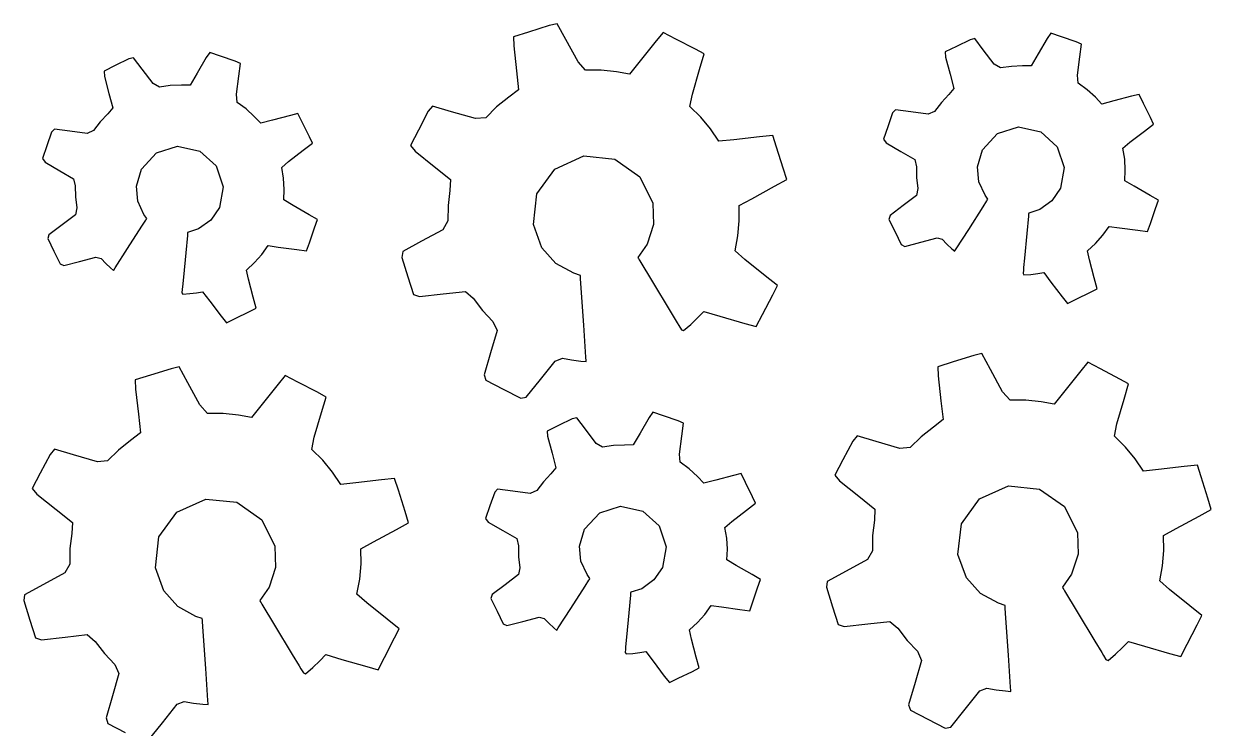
# Model space of a CAD drawing. Header units: metres. Extents: x 1466 to 1806, y 1326 to 1675.
# Drawn here: x 1677.7 to 1804, y 1520.7 to 1595.6 of the extents above; entities that cross this region are included whole.
import ezdxf

# ---------------------------------------------------------------- set-up
doc = ezdxf.new("R2010")
doc.units = ezdxf.units.M

msp = doc.modelspace()

# ---------------------------------------------------------------- linework, layer by layer
at = {"layer": 'COMPONENT0'}
for p, q in [((1733.63, 1595.43), (1731.43, 1594.74)), ((1734.48, 1595.63), (1733.63, 1595.43)), ((1735.4, 1593.94), (1734.48, 1595.63)), ((1731.43, 1594.74), (1729.82, 1594.23)), ((1729.82, 1594.23), (1729.85, 1593.27)), ((1745.76, 1594.7), (1745.01, 1593.8)), ((1747.11, 1594), (1745.76, 1594.7)), ((1749.18, 1592.92), (1747.11, 1594)), ((1778.89, 1594.04), (1778.39, 1593.92)), ((1779.8, 1592.84), (1778.89, 1594.04)), ((1786.59, 1594.07), (1785.63, 1592.41)), ((1786.98, 1594.63), (1786.59, 1594.07)), ((1788.13, 1594.24), (1786.98, 1594.63)), ((1789.69, 1593.7), (1788.13, 1594.24)), ((1729.85, 1593.27), (1730.14, 1590.61)), ((1736.7, 1591.57), (1735.4, 1593.94)), ((1745.01, 1593.8), (1743.31, 1591.67)), ((1750.11, 1592.42), (1749.18, 1592.92)), ((1776.94, 1593.22), (1775.75, 1592.63)), ((1778.39, 1593.92), (1776.94, 1593.22)), ((1780.95, 1591.33), (1779.8, 1592.84)), ((1790.26, 1593.45), (1789.69, 1593.7)), ((1790.07, 1592.09), (1790.26, 1593.45)), ((1688.93, 1591.88, 0), (1687.48, 1591.17, 0)), ((1689.43, 1592, 0), (1688.93, 1591.88, 0)), ((1690.35, 1590.79, 0), (1689.43, 1592, 0)), ((1697.13, 1592.02, 0), (1696.17, 1590.36, 0)), ((1697.52, 1592.58, 0), (1697.13, 1592.02, 0)), ((1698.67, 1592.19, 0), (1697.52, 1592.58, 0)), ((1700.23, 1591.65, 0), (1698.67, 1592.19, 0)), ((1700.8, 1591.4, 0), (1700.23, 1591.65, 0)), ((1737.49, 1590.67), (1736.7, 1591.57)), ((1743.31, 1591.67), (1742.17, 1590.25)), ((1749.63, 1590.77), (1750.11, 1592.42)), ((1775.75, 1592.63), (1775.78, 1592.08)), ((1775.78, 1592.08), (1776.26, 1590.26)), ((1785.63, 1592.41), (1784.9, 1591.15)), ((1789.81, 1590.17), (1790.07, 1592.09)), ((1687.48, 1591.17, 0), (1686.29, 1590.59, 0)), ((1686.29, 1590.59, 0), (1686.32, 1590.03, 0)), ((1691.49, 1589.28, 0), (1690.35, 1590.79, 0)), ((1696.17, 1590.36, 0), (1695.44, 1589.1, 0)), ((1700.62, 1590.04, 0), (1700.8, 1591.4, 0)), ((1730.14, 1590.61), (1730.36, 1588.6)), ((1739.15, 1590.67), (1737.49, 1590.67)), ((1740.79, 1590.5), (1739.15, 1590.67)), ((1742.17, 1590.25), (1740.79, 1590.5)), ((1748.86, 1588.14), (1749.63, 1590.77)), ((1776.26, 1590.26), (1776.67, 1588.73)), ((1781.63, 1590.92), (1780.95, 1591.33)), ((1782.79, 1591.09), (1781.63, 1590.92)), ((1783.97, 1591.13), (1782.79, 1591.09)), ((1784.9, 1591.15), (1783.97, 1591.13)), ((1686.32, 1590.03, 0), (1686.8, 1588.22, 0)), ((1692.17, 1588.87, 0), (1691.49, 1589.28, 0)), ((1693.33, 1589.04, 0), (1692.17, 1588.87, 0)), ((1694.51, 1589.09, 0), (1693.33, 1589.04, 0)), ((1695.44, 1589.1, 0), (1694.51, 1589.09, 0)), ((1700.36, 1588.12, 0), (1700.62, 1590.04, 0)), ((1789.89, 1589.31), (1789.81, 1590.17)), ((1790.85, 1588.61), (1789.89, 1589.31)), ((1686.8, 1588.22, 0), (1687.21, 1586.69, 0)), ((1700.43, 1587.26, 0), (1700.36, 1588.12, 0)), ((1729.33, 1587.81), (1728.04, 1586.78)), ((1730.36, 1588.6), (1729.33, 1587.81)), ((1748.59, 1586.83), (1748.86, 1588.14)), ((1776.14, 1588.09), (1775.34, 1587.24)), ((1776.67, 1588.73), (1776.14, 1588.09)), ((1791.72, 1587.81), (1790.85, 1588.61)), ((1792.41, 1587.08), (1791.72, 1587.81)), ((1795.56, 1587.92), (1793.67, 1587.41)), ((1796.37, 1588.11), (1795.56, 1587.92)), ((1796.85, 1587.14), (1796.37, 1588.11)), ((1687.21, 1586.69, 0), (1686.69, 1586.04, 0)), ((1701.39, 1586.56, 0), (1700.43, 1587.26, 0)), ((1702.26, 1585.76, 0), (1701.39, 1586.56, 0)), ((1721.21, 1586.87), (1720.75, 1586.32)), ((1723.24, 1586.27), (1721.21, 1586.87)), ((1728.04, 1586.78), (1726.88, 1585.63)), ((1749.75, 1585.69), (1748.59, 1586.83)), ((1770.47, 1586.46), (1770.16, 1586.15)), ((1772.1, 1586.24), (1770.47, 1586.46)), ((1775.34, 1587.24), (1774.62, 1586.3)), ((1793.67, 1587.41), (1792.41, 1587.08)), ((1797.58, 1585.64), (1796.85, 1587.14)), ((1685.88, 1585.19, 0), (1685.17, 1584.26, 0)), ((1686.69, 1586.04, 0), (1685.88, 1585.19, 0)), ((1702.95, 1585.03, 0), (1702.26, 1585.76, 0)), ((1704.21, 1585.37, 0), (1702.95, 1585.03, 0)), ((1706.1, 1585.87, 0), (1704.21, 1585.37, 0)), ((1706.91, 1586.07, 0), (1706.1, 1585.87, 0)), ((1707.39, 1585.09, 0), (1706.91, 1586.07, 0)), ((1720.75, 1586.32), (1719.71, 1584.32)), ((1725.78, 1585.53), (1723.24, 1586.27)), ((1726.88, 1585.63), (1725.78, 1585.53)), ((1750.8, 1584.43), (1749.75, 1585.69)), ((1770.16, 1586.15), (1769.65, 1584.67)), ((1773.93, 1585.99), (1772.1, 1586.24)), ((1774.62, 1586.3), (1773.93, 1585.99)), ((1797.9, 1584.95), (1797.58, 1585.64)), ((1680.7, 1584.1, 0), (1680.19, 1582.63, 0)), ((1681.01, 1584.41, 0), (1680.7, 1584.1, 0)), ((1682.64, 1584.19, 0), (1681.01, 1584.41, 0)), ((1684.47, 1583.95, 0), (1682.64, 1584.19, 0)), ((1685.17, 1584.26, 0), (1684.47, 1583.95, 0)), ((1708.13, 1583.59, 0), (1707.39, 1585.09, 0)), ((1719.71, 1584.32), (1718.86, 1582.68)), ((1751.67, 1583.12), (1750.8, 1584.43)), ((1769.65, 1584.67), (1769.19, 1583.33)), ((1779.71, 1582.21), (1781.32, 1583.93)), ((1781.32, 1583.93), (1783.54, 1584.64)), ((1783.54, 1584.64), (1785.92, 1584.13)), ((1785.92, 1584.13), (1787.67, 1582.54)), ((1795.37, 1583.02), (1796.93, 1584.21)), ((1796.93, 1584.21), (1797.9, 1584.95)), ((1680.19, 1582.63, 0), (1679.73, 1581.28, 0)), ((1707.47, 1582.16, 0), (1708.45, 1582.91, 0)), ((1708.45, 1582.91, 0), (1708.13, 1583.59, 0)), ((1718.86, 1582.68), (1719.36, 1582.08)), ((1753.26, 1583.29), (1751.67, 1583.12)), ((1756, 1583.6), (1753.26, 1583.29)), ((1757.41, 1583.75), (1756, 1583.6)), ((1757.8, 1582.5), (1757.41, 1583.75)), ((1769.19, 1583.33), (1769.47, 1582.95)), ((1769.47, 1582.95), (1771.04, 1582.04)), ((1794.65, 1582.38), (1795.37, 1583.02)), ((1690.26, 1580.16, 0), (1691.86, 1581.88, 0)), ((1691.86, 1581.88, 0), (1694.09, 1582.59, 0)), ((1694.09, 1582.59, 0), (1696.46, 1582.08, 0)), ((1696.46, 1582.08, 0), (1698.21, 1580.49, 0)), ((1705.91, 1580.97, 0), (1707.47, 1582.16, 0)), ((1719.36, 1582.08), (1721.4, 1580.45)), ((1734.24, 1580.17), (1737.33, 1581.56)), ((1737.33, 1581.56), (1740.61, 1581.22)), ((1758.51, 1580.25), (1757.8, 1582.5)), ((1771.04, 1582.04), (1772.51, 1581.19)), ((1779.18, 1580.39), (1779.71, 1582.21)), ((1787.67, 1582.54), (1788.41, 1580.33)), ((1794.84, 1581.23), (1794.65, 1582.38)), ((1679.73, 1581.28, 0), (1680.01, 1580.9, 0)), ((1680.01, 1580.9, 0), (1681.58, 1579.99, 0)), ((1689.72, 1578.34, 0), (1690.26, 1580.16, 0)), ((1698.21, 1580.49, 0), (1698.95, 1578.28, 0)), ((1705.19, 1580.33, 0), (1705.91, 1580.97, 0)), ((1705.38, 1579.18, 0), (1705.19, 1580.33, 0)), ((1721.4, 1580.45), (1723.12, 1579.07)), ((1732.33, 1577.53), (1734.24, 1580.17)), ((1740.61, 1581.22), (1743.27, 1579.35)), ((1758.89, 1579.05), (1758.51, 1580.25)), ((1772.51, 1581.19), (1772.68, 1580.41)), ((1772.68, 1580.41), (1772.7, 1579.25)), ((1779.33, 1578.81), (1779.18, 1580.39)), ((1788.41, 1580.33), (1788.01, 1578.13)), ((1794.9, 1580.05), (1794.84, 1581.23)), ((1681.58, 1579.99, 0), (1683.05, 1579.14, 0)), ((1683.05, 1579.14, 0), (1683.22, 1578.37, 0)), ((1705.45, 1578, 0), (1705.38, 1579.18, 0)), ((1723.12, 1579.07), (1723.07, 1577.9)), ((1743.27, 1579.35), (1744.65, 1576.55)), ((1757.59, 1578.34), (1758.89, 1579.05)), ((1772.7, 1579.25), (1772.85, 1578.1)), ((1794.85, 1578.92), (1794.9, 1580.05)), ((1795.84, 1578.35), (1794.85, 1578.92)), ((1683.22, 1578.37, 0), (1683.25, 1577.2, 0)), ((1689.87, 1576.76, 0), (1689.72, 1578.34, 0)), ((1698.95, 1578.28, 0), (1698.55, 1576.08, 0)), ((1705.39, 1576.88, 0), (1705.45, 1578, 0)), ((1723.07, 1577.9), (1722.87, 1576.29)), ((1755.17, 1577.01), (1757.59, 1578.34)), ((1772.85, 1578.1), (1772.69, 1577.36)), ((1779.99, 1577.39), (1779.33, 1578.81)), ((1788.01, 1578.13), (1787.09, 1576.78)), ((1797.55, 1577.36), (1795.84, 1578.35)), ((1683.25, 1577.2, 0), (1683.39, 1576.05, 0)), ((1690.53, 1575.34, 0), (1689.87, 1576.76, 0)), ((1706.38, 1576.3, 0), (1705.39, 1576.88, 0)), ((1708.09, 1575.31, 0), (1706.38, 1576.3, 0)), ((1731.95, 1574.26), (1732.33, 1577.53)), ((1744.65, 1576.55), (1744.73, 1574.28)), ((1753.82, 1576.27), (1755.17, 1577.01)), ((1772.69, 1577.36), (1771.28, 1576.28)), ((1779.77, 1576.14), (1780.17, 1576.77)), ((1780.29, 1576.96), (1779.99, 1577.39)), ((1780.17, 1576.77), (1780.22, 1576.86)), ((1780.22, 1576.86), (1780.29, 1576.96)), ((1787.09, 1576.78), (1785.8, 1575.86)), ((1798.43, 1576.85), (1797.55, 1577.36)), ((1798.12, 1575.96), (1798.43, 1576.85)), ((1683.23, 1575.31, 0), (1681.82, 1574.24, 0)), ((1683.39, 1576.05, 0), (1683.23, 1575.31, 0)), ((1690.83, 1574.91, 0), (1690.53, 1575.34, 0)), ((1698.55, 1576.08, 0), (1697.63, 1574.73, 0)), ((1708.97, 1574.8, 0), (1708.09, 1575.31, 0)), ((1722.87, 1576.29), (1722.84, 1574.64)), ((1753.85, 1574.67), (1753.82, 1576.27)), ((1769.88, 1575.22), (1769.75, 1574.81)), ((1771.28, 1576.28), (1769.88, 1575.22)), ((1778.25, 1573.75), (1779.77, 1576.14)), ((1784.6, 1575.15), (1784.42, 1573.3)), ((1784.61, 1575.27), (1784.6, 1575.15)), ((1784.62, 1575.38), (1784.61, 1575.27)), ((1784.63, 1575.47), (1784.62, 1575.38)), ((1785.8, 1575.86), (1784.63, 1575.47)), ((1797.57, 1574.36), (1798.12, 1575.96)), ((1681.82, 1574.24, 0), (1680.42, 1573.17, 0)), ((1688.79, 1571.71, 0), (1690.31, 1574.09, 0)), ((1690.31, 1574.09, 0), (1690.71, 1574.73, 0)), ((1690.71, 1574.73, 0), (1690.77, 1574.81, 0)), ((1690.77, 1574.81, 0), (1690.83, 1574.91, 0)), ((1696.34, 1573.81, 0), (1695.17, 1573.42, 0)), ((1697.63, 1574.73, 0), (1696.34, 1573.81, 0)), ((1708.12, 1572.32, 0), (1708.66, 1573.91, 0)), ((1708.66, 1573.91, 0), (1708.97, 1574.8, 0)), ((1722.84, 1574.64), (1722.32, 1573.71)), ((1732.86, 1571.78), (1731.95, 1574.26)), ((1744.73, 1574.28), (1744.05, 1572.17)), ((1753.71, 1573.05), (1753.85, 1574.67)), ((1769.75, 1574.81), (1770.41, 1573.47)), ((1792.51, 1573.13), (1793.18, 1574.07)), ((1793.18, 1574.07), (1794.27, 1573.92)), ((1794.27, 1573.92), (1796.23, 1573.65)), ((1797.28, 1573.51), (1797.57, 1574.36)), ((1680.42, 1573.17, 0), (1680.3, 1572.76, 0)), ((1680.3, 1572.76, 0), (1680.95, 1571.42, 0)), ((1695.14, 1573.11, 0), (1694.97, 1571.26, 0)), ((1695.15, 1573.22, 0), (1695.14, 1573.11, 0)), ((1695.16, 1573.34, 0), (1695.15, 1573.22, 0)), ((1695.17, 1573.42, 0), (1695.16, 1573.34, 0)), ((1722.32, 1573.71), (1720.06, 1572.48)), ((1753.4, 1571.46), (1753.71, 1573.05)), ((1770.41, 1573.47), (1771.07, 1572.12)), ((1773.14, 1572.38), (1774.88, 1572.85)), ((1774.88, 1572.85), (1775.43, 1572.7)), ((1775.43, 1572.7), (1775.92, 1572.17)), ((1776.93, 1571.69), (1778.25, 1573.75)), ((1784.42, 1573.3), (1784.18, 1570.7)), ((1791.74, 1572.25), (1792.51, 1573.13)), ((1796.23, 1573.65), (1797.28, 1573.51)), ((1680.95, 1571.42, 0), (1681.61, 1570.07, 0)), ((1687.47, 1569.64, 0), (1688.79, 1571.71, 0)), ((1694.97, 1571.26, 0), (1694.72, 1568.66, 0)), ((1703.05, 1571.08, 0), (1703.72, 1572.02, 0)), ((1703.72, 1572.02, 0), (1704.81, 1571.87, 0)), ((1704.81, 1571.87, 0), (1706.77, 1571.61, 0)), ((1706.77, 1571.61, 0), (1707.82, 1571.46, 0)), ((1707.82, 1571.46, 0), (1708.12, 1572.32, 0)), ((1718.05, 1571.38), (1717.96, 1570.76)), ((1720.06, 1572.48), (1718.05, 1571.38)), ((1734.34, 1570.12), (1732.86, 1571.78)), ((1744.05, 1572.17), (1743.05, 1570.76)), ((1754.44, 1570.53), (1753.4, 1571.46)), ((1771.07, 1572.12), (1771.46, 1571.94)), ((1771.46, 1571.94), (1773.14, 1572.38)), ((1775.92, 1572.17), (1776.44, 1571.68)), ((1776.44, 1571.68), (1776.76, 1571.42)), ((1776.76, 1571.42), (1776.78, 1571.45)), ((1776.78, 1571.45), (1776.93, 1571.69)), ((1790.89, 1571.47), (1791.74, 1572.25)), ((1791.09, 1570.49), (1790.89, 1571.47)), ((1681.61, 1570.07, 0), (1682, 1569.89, 0)), ((1682, 1569.89, 0), (1683.68, 1570.34, 0)), ((1683.68, 1570.34, 0), (1685.42, 1570.8, 0)), ((1685.42, 1570.8, 0), (1685.98, 1570.65, 0)), ((1685.98, 1570.65, 0), (1686.46, 1570.13, 0)), ((1686.46, 1570.13, 0), (1686.98, 1569.64, 0)), ((1701.43, 1569.42, 0), (1702.28, 1570.21, 0)), ((1702.28, 1570.21, 0), (1703.05, 1571.08, 0)), ((1717.96, 1570.76), (1718.61, 1568.69)), ((1736.26, 1569.08), (1734.34, 1570.12)), ((1743.05, 1570.76), (1743.11, 1570.66)), ((1743.11, 1570.66), (1743.2, 1570.52)), ((1743.2, 1570.52), (1743.28, 1570.39)), ((1743.28, 1570.39), (1744.62, 1568.16)), ((1756.6, 1568.8), (1754.44, 1570.53)), ((1784.18, 1570.7), (1784.09, 1569.69)), ((1791.6, 1568.58), (1791.09, 1570.49)), ((1686.98, 1569.64, 0), (1687.3, 1569.37, 0)), ((1687.3, 1569.37, 0), (1687.32, 1569.4, 0)), ((1687.32, 1569.4, 0), (1687.47, 1569.64, 0)), ((1701.63, 1568.45, 0), (1701.43, 1569.42, 0)), ((1736.95, 1568.84), (1736.26, 1569.08)), ((1736.96, 1568.67), (1736.95, 1568.84)), ((1757.9, 1567.76), (1756.6, 1568.8)), ((1784.06, 1569.43), (1784.03, 1569.06)), ((1784.03, 1569.06), (1784.13, 1568.91)), ((1784.09, 1569.69), (1784.06, 1569.43)), ((1784.13, 1568.91), (1784.86, 1568.96)), ((1784.86, 1568.96), (1785.59, 1569.05)), ((1785.59, 1569.05), (1786.23, 1569.16)), ((1786.23, 1569.16), (1787, 1568.14)), ((1694.63, 1567.64, 0), (1694.6, 1567.38, 0)), ((1694.72, 1568.66, 0), (1694.63, 1567.64, 0)), ((1702.14, 1566.53, 0), (1701.63, 1568.45, 0)), ((1718.61, 1568.69), (1719.21, 1566.8)), ((1736.97, 1568.53), (1736.96, 1568.67)), ((1737.04, 1567.48), (1736.97, 1568.53)), ((1737.31, 1563.55), (1737.04, 1567.48)), ((1744.62, 1568.16), (1746.5, 1565.04)), ((1757.4, 1566.78), (1757.9, 1567.76)), ((1787, 1568.14), (1788.2, 1566.57)), ((1791.91, 1567.42), (1791.6, 1568.58)), ((1694.6, 1567.38, 0), (1694.57, 1567.01, 0)), ((1694.57, 1567.01, 0), (1694.67, 1566.86, 0)), ((1694.67, 1566.86, 0), (1695.4, 1566.91, 0)), ((1695.4, 1566.91, 0), (1696.13, 1567.01, 0)), ((1696.13, 1567.01, 0), (1696.77, 1567.11, 0)), ((1696.77, 1567.11, 0), (1697.55, 1566.1, 0)), ((1702.45, 1565.37, 0), (1702.14, 1566.53, 0)), ((1719.21, 1566.8), (1719.83, 1566.6)), ((1719.83, 1566.6), (1722.35, 1566.88)), ((1722.35, 1566.88), (1724.71, 1567.14)), ((1724.71, 1567.14), (1725.54, 1566.42)), ((1725.54, 1566.42), (1726.53, 1565.12)), ((1756.32, 1564.7), (1757.4, 1566.78)), ((1788.2, 1566.57), (1788.75, 1565.87)), ((1788.75, 1565.87), (1789.69, 1566.33)), ((1789.69, 1566.33), (1791.2, 1567.07)), ((1791.2, 1567.07), (1791.91, 1567.42)), ((1697.55, 1566.1, 0), (1698.74, 1564.52, 0)), ((1700.23, 1564.28, 0), (1701.74, 1565.02, 0)), ((1701.74, 1565.02, 0), (1702.45, 1565.37, 0)), ((1726.53, 1565.12), (1727.65, 1563.95)), ((1746.5, 1565.04), (1747.24, 1563.82)), ((1749.45, 1564.36), (1750.08, 1565.01)), ((1750.08, 1565.01), (1751.79, 1564.51)), ((1698.74, 1564.52, 0), (1699.29, 1563.82, 0)), ((1699.29, 1563.82, 0), (1700.23, 1564.28, 0)), ((1727.65, 1563.95), (1728.08, 1562.99)), ((1747.24, 1563.82), (1747.42, 1563.51)), ((1748.71, 1563.64), (1749.45, 1564.36)), ((1751.79, 1564.51), (1754.45, 1563.73)), ((1754.45, 1563.73), (1755.64, 1563.4)), ((1755.64, 1563.4), (1756.32, 1564.7)), ((1728.08, 1562.99), (1727.39, 1560.62)), ((1737.54, 1560.14), (1737.31, 1563.55)), ((1747.42, 1563.51), (1747.69, 1563.07)), ((1747.69, 1563.07), (1747.93, 1562.98)), ((1747.93, 1562.98), (1748.71, 1563.64)), ((1727.39, 1560.62), (1726.7, 1558.27)), ((1734.28, 1559.74), (1735.03, 1560.03)), ((1735.03, 1560.03), (1736.01, 1559.85)), ((1737.57, 1559.77), (1737.54, 1560.14)), ((1778.79, 1560.33), (1776.59, 1559.64)), ((1779.63, 1560.53), (1778.79, 1560.33)), ((1780.56, 1558.84), (1779.63, 1560.53)), ((1693.42, 1558.92), (1691.22, 1558.23)), ((1694.26, 1559.12), (1693.42, 1558.92)), ((1695.19, 1557.43), (1694.26, 1559.12)), ((1732.71, 1557.77), (1734.28, 1559.74)), ((1736.01, 1559.85), (1737, 1559.73)), ((1737, 1559.73), (1737.57, 1559.69)), ((1737.57, 1559.74), (1737.57, 1559.77)), ((1737.57, 1559.69), (1737.57, 1559.74)), ((1776.59, 1559.64), (1774.98, 1559.13)), ((1774.98, 1559.13), (1775, 1558.17)), ((1781.86, 1556.47), (1780.56, 1558.84)), ((1790.17, 1558.7), (1788.47, 1556.57)), ((1790.92, 1559.6), (1790.17, 1558.7)), ((1792.26, 1558.9), (1790.92, 1559.6)), ((1794.34, 1557.82), (1792.26, 1558.9)), ((1691.22, 1558.23), (1689.6, 1557.72)), ((1689.6, 1557.72), (1689.63, 1556.76)), ((1696.48, 1555.06), (1695.19, 1557.43)), ((1705.55, 1558.19), (1704.8, 1557.29)), ((1706.89, 1557.49), (1705.55, 1558.19)), ((1708.97, 1556.41), (1706.89, 1557.49)), ((1726.7, 1558.27), (1726.9, 1557.69)), ((1726.9, 1557.69), (1728.74, 1556.74)), ((1731.19, 1555.89), (1732.71, 1557.77)), ((1775, 1558.17), (1775.3, 1555.51)), ((1795.26, 1557.32), (1794.34, 1557.82)), ((1689.63, 1556.76), (1689.93, 1554.1)), ((1704.8, 1557.29), (1703.09, 1555.16)), ((1709.89, 1555.91), (1708.97, 1556.41)), ((1728.74, 1556.74), (1730.6, 1555.77)), ((1782.65, 1555.57), (1781.86, 1556.47)), ((1788.47, 1556.57), (1787.33, 1555.15)), ((1794.78, 1555.67), (1795.26, 1557.32)), ((1697.28, 1554.16), (1696.48, 1555.06)), ((1703.09, 1555.16), (1701.96, 1553.74)), ((1709.41, 1554.26), (1709.89, 1555.91)), ((1730.6, 1555.77), (1731.19, 1555.89)), ((1775.3, 1555.51), (1775.52, 1553.5)), ((1784.31, 1555.57), (1782.65, 1555.57)), ((1785.94, 1555.4), (1784.31, 1555.57)), ((1787.33, 1555.15), (1785.94, 1555.4)), ((1794.01, 1553.04), (1794.78, 1555.67)), ((1689.93, 1554.1), (1690.15, 1552.09)), ((1698.94, 1554.16), (1697.28, 1554.16)), ((1700.57, 1553.99), (1698.94, 1554.16)), ((1701.96, 1553.74), (1700.57, 1553.99)), ((1708.64, 1551.63), (1709.41, 1554.26)), ((1736.06, 1553.58), (1734.61, 1552.87)), ((1736.56, 1553.7), (1736.06, 1553.58)), ((1737.48, 1552.49), (1736.56, 1553.7)), ((1744.26, 1553.72), (1743.3, 1552.06)), ((1744.65, 1554.28), (1744.26, 1553.72)), ((1745.8, 1553.89), (1744.65, 1554.28)), ((1747.36, 1553.36), (1745.8, 1553.89)), ((1734.61, 1552.87), (1733.42, 1552.29)), ((1738.63, 1550.98), (1737.48, 1552.49)), ((1747.93, 1553.11), (1747.36, 1553.36)), ((1747.75, 1551.74), (1747.93, 1553.11)), ((1774.49, 1552.71), (1773.2, 1551.68)), ((1775.52, 1553.5), (1774.49, 1552.71)), ((1793.75, 1551.73), (1794.01, 1553.04)), ((1689.11, 1551.3), (1687.83, 1550.27)), ((1690.15, 1552.09), (1689.11, 1551.3)), ((1708.37, 1550.32), (1708.64, 1551.63)), ((1733.42, 1552.29), (1733.45, 1551.73)), ((1733.45, 1551.73), (1733.94, 1549.92)), ((1743.3, 1552.06), (1742.57, 1550.81)), ((1747.49, 1549.82), (1747.75, 1551.74)), ((1765.91, 1551.22), (1764.87, 1549.22)), ((1766.37, 1551.77), (1765.91, 1551.22)), ((1768.4, 1551.17), (1766.37, 1551.77)), ((1770.94, 1550.43), (1768.4, 1551.17)), ((1773.2, 1551.68), (1772.04, 1550.53)), ((1794.91, 1550.59), (1793.75, 1551.73)), ((1680.54, 1549.81), (1679.5, 1547.81)), ((1681, 1550.36), (1680.54, 1549.81)), ((1683.03, 1549.76), (1681, 1550.36)), ((1687.83, 1550.27), (1686.66, 1549.12)), ((1709.54, 1549.18), (1708.37, 1550.32)), ((1733.94, 1549.92), (1734.34, 1548.39)), ((1739.3, 1550.58), (1738.63, 1550.98)), ((1740.46, 1550.74), (1739.3, 1550.58)), ((1741.64, 1550.79), (1740.46, 1550.74)), ((1742.57, 1550.81), (1741.64, 1550.79)), ((1747.56, 1548.97), (1747.49, 1549.82)), ((1772.04, 1550.53), (1770.94, 1550.43)), ((1795.95, 1549.33), (1794.91, 1550.59)), ((1685.57, 1549.02), (1683.03, 1549.76)), ((1686.66, 1549.12), (1685.57, 1549.02)), ((1710.58, 1547.92), (1709.54, 1549.18)), ((1748.52, 1548.26), (1747.56, 1548.97)), ((1764.87, 1549.22), (1764.02, 1547.58)), ((1796.83, 1548.02), (1795.95, 1549.33)), ((1802.57, 1548.65), (1801.16, 1548.5)), ((1802.96, 1547.4), (1802.57, 1548.65)), ((1679.5, 1547.81), (1678.64, 1546.17)), ((1711.46, 1546.61), (1710.58, 1547.92)), ((1733.82, 1547.74), (1733.01, 1546.89)), ((1734.34, 1548.39), (1733.82, 1547.74)), ((1749.39, 1547.47), (1748.52, 1548.26)), ((1750.08, 1546.73), (1749.39, 1547.47)), ((1753.23, 1547.57), (1751.34, 1547.07)), ((1754.04, 1547.77), (1753.23, 1547.57)), ((1754.52, 1546.8), (1754.04, 1547.77)), ((1764.02, 1547.58), (1764.52, 1546.98)), ((1798.42, 1548.19), (1796.83, 1548.02)), ((1801.16, 1548.5), (1798.42, 1548.19)), ((1803.67, 1545.15), (1802.96, 1547.4)), ((1678.64, 1546.17), (1679.14, 1545.57)), ((1713.05, 1546.78), (1711.46, 1546.61)), ((1715.79, 1547.08), (1713.05, 1546.78)), ((1717.19, 1547.24), (1715.79, 1547.08)), ((1717.59, 1545.99), (1717.19, 1547.24)), ((1718.3, 1543.74), (1717.59, 1545.99)), ((1728.14, 1546.12), (1727.83, 1545.8)), ((1729.77, 1545.9), (1728.14, 1546.12)), ((1733.01, 1546.89), (1732.3, 1545.96)), ((1751.34, 1547.07), (1750.08, 1546.73)), ((1755.26, 1545.29), (1754.52, 1546.8)), ((1764.52, 1546.98), (1766.56, 1545.35)), ((1779.4, 1545.07), (1782.49, 1546.46)), ((1782.49, 1546.46), (1785.77, 1546.12)), ((1785.77, 1546.12), (1788.43, 1544.25)), ((1679.14, 1545.57), (1681.18, 1543.94)), ((1694.02, 1543.65), (1697.12, 1545.05)), ((1697.12, 1545.05), (1700.4, 1544.71)), ((1727.83, 1545.8), (1727.33, 1544.33)), ((1731.6, 1545.65), (1729.77, 1545.9)), ((1732.3, 1545.96), (1731.6, 1545.65)), ((1755.58, 1544.61), (1755.26, 1545.29)), ((1766.56, 1545.35), (1768.28, 1543.97)), ((1777.49, 1542.43), (1779.4, 1545.07)), ((1804.05, 1543.95), (1803.67, 1545.15)), ((1681.18, 1543.94), (1682.91, 1542.56)), ((1692.12, 1541.02), (1694.02, 1543.65)), ((1700.4, 1544.71), (1703.06, 1542.84)), ((1718.67, 1542.54), (1718.3, 1543.74)), ((1727.33, 1544.33), (1726.86, 1542.98)), ((1737.39, 1541.86), (1739, 1543.59)), ((1739, 1543.59), (1741.22, 1544.3)), ((1741.22, 1544.3), (1743.59, 1543.78)), ((1743.59, 1543.78), (1745.34, 1542.19)), ((1753.04, 1542.67), (1754.6, 1543.86)), ((1754.6, 1543.86), (1755.58, 1544.61)), ((1768.28, 1543.97), (1768.23, 1542.8)), ((1788.43, 1544.25), (1789.81, 1541.45)), ((1802.75, 1543.24), (1804.05, 1543.95)), ((1682.91, 1542.56), (1682.86, 1541.39)), ((1703.06, 1542.84), (1704.43, 1540.04)), ((1717.38, 1541.83), (1718.67, 1542.54)), ((1726.86, 1542.98), (1727.14, 1542.61)), ((1727.14, 1542.61), (1728.71, 1541.7)), ((1745.34, 1542.19), (1746.08, 1539.98)), ((1752.32, 1542.03), (1753.04, 1542.67)), ((1768.23, 1542.8), (1768.03, 1541.19)), ((1777.11, 1539.16), (1777.49, 1542.43)), ((1800.33, 1541.91), (1802.75, 1543.24)), ((1682.86, 1541.39), (1682.66, 1539.78)), ((1691.74, 1537.75), (1692.12, 1541.02)), ((1714.95, 1540.5), (1717.38, 1541.83)), ((1728.71, 1541.7), (1730.18, 1540.84)), ((1736.85, 1540.05), (1737.39, 1541.86)), ((1752.51, 1540.88), (1752.32, 1542.03)), ((1768.03, 1541.19), (1768, 1539.54)), ((1789.81, 1541.45), (1789.89, 1539.18)), ((1798.98, 1541.17), (1800.33, 1541.91)), ((1799, 1539.57), (1798.98, 1541.17)), ((1682.66, 1539.78), (1682.63, 1538.13)), ((1704.43, 1540.04), (1704.52, 1537.77)), ((1713.6, 1539.76), (1714.95, 1540.5)), ((1713.63, 1538.16), (1713.6, 1539.76)), ((1730.18, 1540.84), (1730.36, 1540.07)), ((1730.36, 1540.07), (1730.38, 1538.9)), ((1737, 1538.46), (1736.85, 1540.05)), ((1746.08, 1539.98), (1745.68, 1537.78)), ((1752.58, 1539.71), (1752.51, 1540.88)), ((1752.52, 1538.58), (1752.58, 1539.71)), ((1730.38, 1538.9), (1730.52, 1537.75)), ((1737.66, 1537.04), (1737, 1538.46)), ((1753.52, 1538), (1752.52, 1538.58)), ((1767.47, 1538.61), (1765.22, 1537.38)), ((1768, 1539.54), (1767.47, 1538.61)), ((1778.02, 1536.68), (1777.11, 1539.16)), ((1789.89, 1539.18), (1789.2, 1537.07)), ((1798.86, 1537.95), (1799, 1539.57)), ((1682.1, 1537.2), (1679.84, 1535.97)), ((1682.63, 1538.13), (1682.1, 1537.2)), ((1692.65, 1535.27), (1691.74, 1537.75)), ((1704.52, 1537.77), (1703.83, 1535.66)), ((1713.49, 1536.54), (1713.63, 1538.16)), ((1730.52, 1537.75), (1730.36, 1537.01)), ((1745.68, 1537.78), (1744.76, 1536.44)), ((1755.22, 1537.01), (1753.52, 1538)), ((1765.22, 1537.38), (1763.2, 1536.28)), ((1798.56, 1536.36), (1798.86, 1537.95)), ((1679.84, 1535.97), (1677.83, 1534.86)), ((1713.18, 1534.95), (1713.49, 1536.54)), ((1728.95, 1535.94), (1727.56, 1534.88)), ((1730.36, 1537.01), (1728.95, 1535.94)), ((1737.44, 1535.79), (1737.84, 1536.43)), ((1737.96, 1536.61), (1737.66, 1537.04)), ((1737.84, 1536.43), (1737.9, 1536.51)), ((1737.9, 1536.51), (1737.96, 1536.61)), ((1744.76, 1536.44), (1743.47, 1535.51)), ((1756.1, 1536.5), (1755.22, 1537.01)), ((1755.8, 1535.61), (1756.1, 1536.5)), ((1763.2, 1536.28), (1763.11, 1535.66)), ((1779.49, 1535.02), (1778.02, 1536.68)), ((1789.2, 1537.07), (1788.21, 1535.66)), ((1799.6, 1535.43), (1798.56, 1536.36)), ((1677.83, 1534.86), (1677.74, 1534.25)), ((1694.12, 1533.61), (1692.65, 1535.27)), ((1703.83, 1535.66), (1702.84, 1534.25)), ((1714.22, 1534.02), (1713.18, 1534.95)), ((1727.56, 1534.88), (1727.43, 1534.46)), ((1735.92, 1533.41), (1737.44, 1535.79)), ((1742.27, 1534.81), (1742.1, 1532.96)), ((1742.28, 1534.92), (1742.27, 1534.81)), ((1742.29, 1535.04), (1742.28, 1534.92)), ((1742.3, 1535.13), (1742.29, 1535.04)), ((1743.47, 1535.51), (1742.3, 1535.13)), ((1755.25, 1534.02), (1755.8, 1535.61)), ((1763.11, 1535.66), (1763.77, 1533.59)), ((1781.41, 1533.98), (1779.49, 1535.02)), ((1788.21, 1535.66), (1788.27, 1535.56)), ((1788.27, 1535.56), (1788.36, 1535.42)), ((1788.36, 1535.42), (1788.44, 1535.29)), ((1788.44, 1535.29), (1789.78, 1533.06)), ((1801.76, 1533.7), (1799.6, 1535.43)), ((1677.74, 1534.25), (1678.39, 1532.18)), ((1696.04, 1532.57), (1694.12, 1533.61)), ((1702.84, 1534.25), (1702.9, 1534.15)), ((1702.9, 1534.15), (1702.98, 1534.01)), ((1702.98, 1534.01), (1703.07, 1533.87)), ((1703.07, 1533.87), (1704.4, 1531.65)), ((1716.38, 1532.29), (1714.22, 1534.02)), ((1727.43, 1534.46), (1728.08, 1533.13)), ((1734.6, 1531.35), (1735.92, 1533.41)), ((1750.18, 1532.78), (1750.85, 1533.72)), ((1750.85, 1533.72), (1751.94, 1533.57)), ((1751.94, 1533.57), (1753.91, 1533.31)), ((1754.96, 1533.17), (1755.25, 1534.02)), ((1763.77, 1533.59), (1764.36, 1531.7)), ((1782.11, 1533.74), (1781.41, 1533.98)), ((1782.12, 1533.57), (1782.11, 1533.74)), ((1782.13, 1533.44), (1782.12, 1533.57)), ((1782.2, 1532.38), (1782.13, 1533.44)), ((1803.06, 1532.66), (1801.76, 1533.7)), ((1678.39, 1532.18), (1678.99, 1530.29)), ((1696.73, 1532.33), (1696.04, 1532.57)), ((1696.75, 1532.16), (1696.73, 1532.33)), ((1696.75, 1532.02), (1696.75, 1532.16)), ((1717.68, 1531.25), (1716.38, 1532.29)), ((1728.08, 1533.13), (1728.74, 1531.78)), ((1730.81, 1532.04), (1732.55, 1532.5)), ((1732.55, 1532.5), (1733.11, 1532.35)), ((1733.11, 1532.35), (1733.59, 1531.83)), ((1742.1, 1532.96), (1741.85, 1530.36)), ((1749.41, 1531.91), (1750.18, 1532.78)), ((1753.91, 1533.31), (1754.96, 1533.17)), ((1782.47, 1528.45), (1782.2, 1532.38)), ((1789.78, 1533.06), (1791.66, 1529.94)), ((1802.56, 1531.68), (1803.06, 1532.66)), ((1696.83, 1530.97), (1696.75, 1532.02)), ((1697.09, 1527.04), (1696.83, 1530.97)), ((1704.4, 1531.65), (1706.29, 1528.53)), ((1717.19, 1530.27), (1717.68, 1531.25)), ((1728.74, 1531.78), (1729.13, 1531.59)), ((1729.13, 1531.59), (1730.81, 1532.04)), ((1733.59, 1531.83), (1734.11, 1531.34)), ((1734.11, 1531.34), (1734.43, 1531.07)), ((1734.43, 1531.07), (1734.45, 1531.1)), ((1734.45, 1531.1), (1734.6, 1531.35)), ((1748.56, 1531.13), (1749.41, 1531.91)), ((1748.77, 1530.15), (1748.56, 1531.13)), ((1764.36, 1531.7), (1764.99, 1531.5)), ((1764.99, 1531.5), (1767.51, 1531.78)), ((1767.51, 1531.78), (1769.86, 1532.04)), ((1769.86, 1532.04), (1770.7, 1531.32)), ((1770.7, 1531.32), (1771.69, 1530.02)), ((1801.47, 1529.6), (1802.56, 1531.68)), ((1678.99, 1530.29), (1679.62, 1530.09)), ((1679.62, 1530.09), (1682.13, 1530.37)), ((1682.13, 1530.37), (1684.49, 1530.63)), ((1684.49, 1530.63), (1685.33, 1529.91)), ((1685.33, 1529.91), (1686.32, 1528.61)), ((1716.1, 1528.19), (1717.19, 1530.27)), ((1741.85, 1530.36), (1741.76, 1529.34)), ((1749.27, 1528.23), (1748.77, 1530.15)), ((1771.69, 1530.02), (1772.8, 1528.85)), ((1791.66, 1529.94), (1792.4, 1528.72)), ((1794.61, 1529.26), (1795.24, 1529.91)), ((1795.24, 1529.91), (1796.95, 1529.41)), ((1800.8, 1528.3), (1801.47, 1529.6)), ((1686.32, 1528.61), (1687.43, 1527.44)), ((1706.29, 1528.53), (1707.02, 1527.31)), ((1709.23, 1527.85), (1709.87, 1528.5)), ((1709.87, 1528.5), (1711.58, 1527.99)), ((1741.74, 1529.09), (1741.7, 1528.71)), ((1741.7, 1528.71), (1741.8, 1528.57)), ((1741.76, 1529.34), (1741.74, 1529.09)), ((1741.8, 1528.57), (1742.53, 1528.61)), ((1742.53, 1528.61), (1743.26, 1528.71)), ((1743.26, 1528.71), (1743.9, 1528.82)), ((1743.9, 1528.82), (1744.68, 1527.8)), ((1772.8, 1528.85), (1773.24, 1527.89)), ((1782.7, 1525.04), (1782.47, 1528.45)), ((1792.4, 1528.72), (1792.58, 1528.42)), ((1792.58, 1528.42), (1792.85, 1527.97)), ((1793.08, 1527.88), (1793.87, 1528.55)), ((1793.87, 1528.55), (1794.61, 1529.26)), ((1796.95, 1529.41), (1799.6, 1528.63)), ((1799.6, 1528.63), (1800.8, 1528.3)), ((1687.43, 1527.44), (1687.87, 1526.48)), ((1697.33, 1523.63), (1697.09, 1527.04)), ((1707.02, 1527.31), (1707.21, 1527)), ((1707.71, 1526.47), (1708.5, 1527.13)), ((1708.5, 1527.13), (1709.23, 1527.85)), ((1711.58, 1527.99), (1714.23, 1527.22)), ((1714.23, 1527.22), (1715.43, 1526.89)), ((1715.43, 1526.89), (1716.1, 1528.19)), ((1744.68, 1527.8), (1745.87, 1526.22)), ((1748.87, 1526.72), (1749.58, 1527.08)), ((1749.58, 1527.08), (1749.27, 1528.23)), ((1773.24, 1527.89), (1772.55, 1525.52)), ((1792.85, 1527.97), (1793.08, 1527.88)), ((1687.87, 1526.48), (1687.17, 1524.1)), ((1707.21, 1527), (1707.48, 1526.56)), ((1707.48, 1526.56), (1707.71, 1526.47)), ((1745.87, 1526.22), (1746.42, 1525.52)), ((1746.42, 1525.52), (1747.36, 1525.98)), ((1747.36, 1525.98), (1748.87, 1526.72)), ((1772.55, 1525.52), (1771.86, 1523.17)), ((1777.86, 1522.68), (1779.43, 1524.64)), ((1779.43, 1524.64), (1780.19, 1524.93)), ((1780.19, 1524.93), (1781.16, 1524.75)), ((1781.16, 1524.75), (1782.16, 1524.63)), ((1782.16, 1524.63), (1782.73, 1524.59)), ((1782.73, 1524.67), (1782.7, 1525.04)), ((1782.73, 1524.64), (1782.73, 1524.67)), ((1782.73, 1524.59), (1782.73, 1524.64)), ((1687.17, 1524.1), (1686.49, 1521.76)), ((1694.06, 1523.23), (1694.81, 1523.52)), ((1694.81, 1523.52), (1695.79, 1523.34)), ((1695.79, 1523.34), (1696.78, 1523.22)), ((1697.35, 1523.26), (1697.33, 1523.63)), ((1697.36, 1523.23), (1697.35, 1523.26)), ((1692.49, 1521.26), (1694.06, 1523.23)), ((1696.78, 1523.22), (1697.36, 1523.18)), ((1697.36, 1523.18), (1697.36, 1523.23)), ((1771.86, 1523.17), (1772.06, 1522.6)), ((1772.06, 1522.6), (1773.9, 1521.64)), ((1776.35, 1520.79), (1777.86, 1522.68)), ((1686.49, 1521.76), (1686.69, 1521.18)), ((1686.69, 1521.18), (1688.53, 1520.23)), ((1690.98, 1519.38), (1692.49, 1521.26)), ((1773.9, 1521.64), (1775.76, 1520.67)), ((1775.76, 1520.67), (1776.35, 1520.79))]:
    msp.add_line(p, q, dxfattribs=at)

doc.saveas('drawing.dxf')
